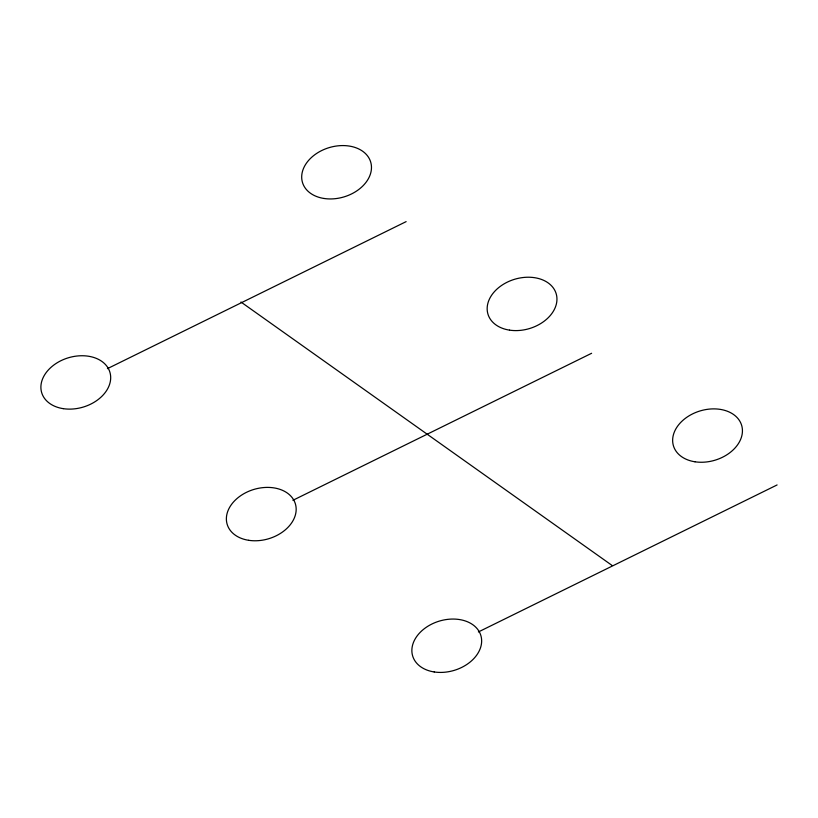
<?xml version="1.0" encoding="UTF-8"?>
<svg xmlns="http://www.w3.org/2000/svg" width="818" height="818" viewBox="0 0 818 818"><rect width="100%" height="100%" fill="white"/><g stroke="black" fill="none" stroke-linecap="round" stroke-linejoin="round"><path stroke-width="1.23" d="M107.424 368.652L406.137 221.627M292.905 500.299L591.619 353.284M478.387 631.956L777.1 484.941M240.962 302.026L611.925 565.34M324.03 198.477A35.603 25.736 -16.7 0 0 371.055 163.477A35.603 25.736 -16.7 0 0 314.664 154.827A35.603 25.736 -16.7 0 0 324.03 198.477M63.231 408.652A35.603 25.736 -16.7 0 0 110.266 373.642A35.603 25.736 -16.7 0 0 53.876 364.992A35.603 25.736 -16.7 0 0 63.231 408.652M509.512 330.135A35.603 25.736 -16.7 0 0 556.537 295.134A35.603 25.736 -16.7 0 0 500.146 286.474A35.603 25.736 -16.7 0 0 509.512 330.135M248.713 540.309A35.603 25.736 -16.7 0 0 295.748 505.299A35.603 25.736 -16.7 0 0 239.357 496.649A35.603 25.736 -16.7 0 0 248.713 540.309M694.993 461.792A35.603 25.736 -16.7 0 0 742.018 426.791A35.603 25.736 -16.7 0 0 685.627 418.131A35.603 25.736 -16.7 0 0 694.993 461.792M434.194 671.956A35.603 25.736 -16.7 0 0 481.229 636.956A35.603 25.736 -16.7 0 0 424.839 628.306A35.603 25.736 -16.7 0 0 434.194 671.956"/></g></svg>
